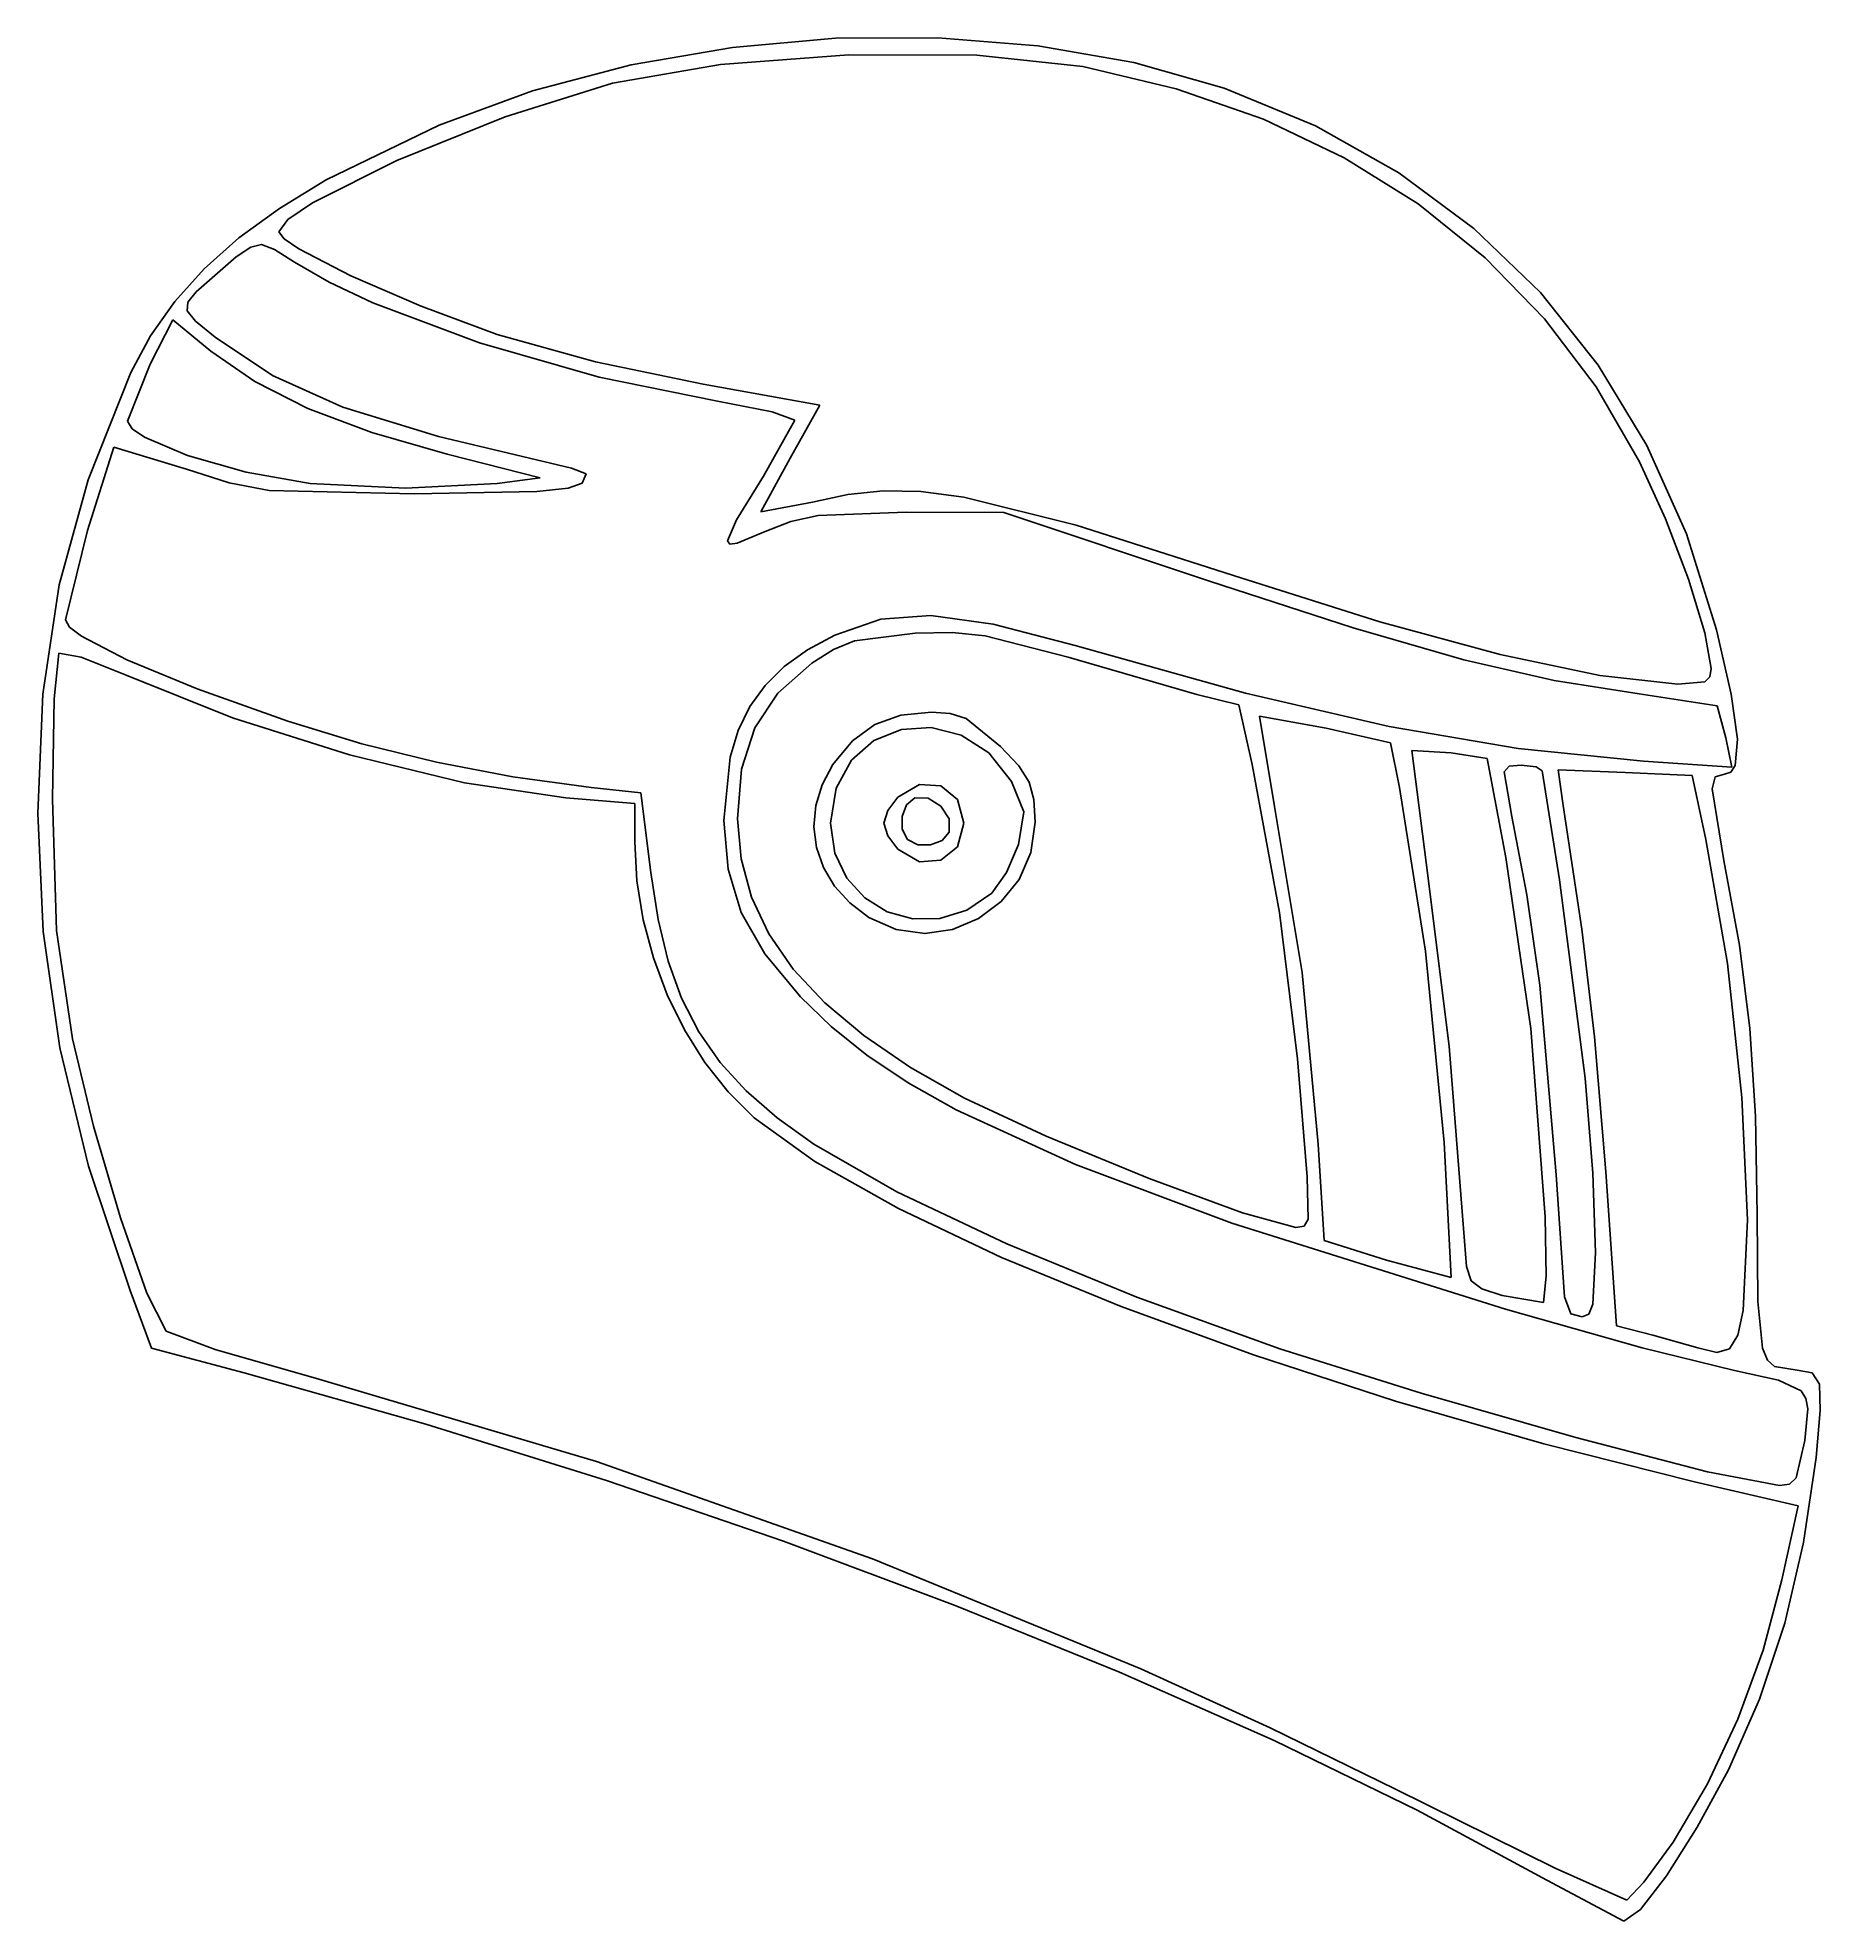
# Model space of a CAD drawing. Extents: x 6.3 to 77, y 4.3 to 78.9.
import ezdxf

# ---------------------------------------------------------------- set-up
doc = ezdxf.new("R2010")
doc.units = 0

msp = doc.modelspace()

# ---------------------------------------------------------------- linework, layer by layer
at = {"layer": 'Image'}
for p, q in [((29.838505, 77.86512), (33.865723, 78.562491)), ((33.865723, 78.562491), (37.944734, 78.924023)), ((37.944734, 78.924023), (42.004156, 78.946348)), ((42.004156, 78.946348), (45.97261, 78.6261)), ((45.97261, 78.6261), (49.778714, 77.959913)), ((25.934461, 76.835277), (29.838505, 77.86512)), ((33.38807, 77.882481), (29.10413, 77.139423)), ((38.477754, 78.261456), (33.38807, 77.882481)), ((43.543673, 78.246604), (38.477754, 78.261456)), ((47.756313, 77.808185), (43.543673, 78.246604)), ((51.457992, 76.923751), (47.756313, 77.808185)), ((49.778714, 77.959913), (53.351088, 76.944419)), ((29.10413, 77.139423), (24.850764, 75.803341)), ((53.351088, 76.944419), (56.974132, 75.448653)), ((22.224971, 75.476327), (25.934461, 76.835277)), ((54.916765, 75.71326), (51.457992, 76.923751)), ((17.746926, 73.307323), (22.224971, 75.476327)), ((24.850764, 75.803341), (20.546167, 74.072453)), ((58.119446, 74.186079), (54.916765, 75.71326)), ((56.974132, 75.448653), (60.278839, 73.592084)), ((20.546167, 74.072453), (17.213264, 72.40228)), ((61.052846, 72.351578), (58.119446, 74.186079)), ((15.89679, 72.178412), (17.746926, 73.307323)), ((60.278839, 73.592084), (63.255539, 71.385342)), ((14.288329, 71.005779), (15.89679, 72.178412)), ((16.230862, 71.732311), (15.874979, 71.248341)), ((17.213264, 72.40228), (16.230862, 71.732311)), ((63.703778, 70.219124), (61.052846, 72.351578)), ((12.908356, 69.778833), (14.288329, 71.005779)), ((15.874979, 71.248341), (16.085145, 70.97369)), ((16.085145, 70.97369), (16.672788, 70.571615)), ((63.255539, 71.385342), (65.894565, 68.839056)), ((14.185445, 70.255079), (12.595567, 68.872296)), ((14.759327, 70.635038), (14.185445, 70.255079)), ((15.191077, 70.739582), (14.759327, 70.635038)), ((15.696722, 70.548849), (15.191077, 70.739582)), ((16.492288, 70.042975), (15.696722, 70.548849)), ((16.672788, 70.571615), (18.723407, 69.506183)), ((66.059052, 67.798086), (63.703778, 70.219124)), ((11.743684, 68.486986), (12.908356, 69.778833)), ((17.868019, 69.248634), (16.492288, 70.042975)), ((18.723407, 69.506183), (21.512621, 68.294029)), ((12.595567, 68.872296), (12.263235, 68.453523)), ((19.597933, 68.435614), (17.868019, 69.248634)), ((65.894565, 68.839056), (68.18625, 65.963859)), ((10.781126, 67.119651), (11.743684, 68.486986)), ((12.263235, 68.453523), (12.23478, 68.11744)), ((12.23478, 68.11744), (12.575285, 67.708701)), ((23.824138, 66.850894), (19.597933, 68.435614)), ((21.512621, 68.294029), (24.526217, 67.177137)), ((11.666964, 67.759893), (10.772364, 65.994487)), ((13.178258, 66.521501), (11.666964, 67.759893)), ((12.575285, 67.708701), (13.349834, 67.071961)), ((68.105482, 65.097833), (66.059052, 67.798086)), ((10.007494, 65.666237), (10.781126, 67.119651)), ((14.915871, 65.312625), (13.178258, 66.521501)), ((13.349834, 67.071961), (15.617562, 65.550761)), ((28.578554, 65.483531), (23.824138, 66.850894)), ((24.526217, 67.177137), (28.431455, 66.095113)), ((10.772364, 65.994487), (9.877765, 63.736114)), ((28.431455, 66.095113), (32.696588, 65.208266)), ((68.18625, 65.963859), (70.120924, 62.770379)), ((8.309185, 61.417721), (10.007494, 65.666237)), ((17.025657, 64.24095), (14.915871, 65.312625)), ((15.617562, 65.550761), (18.413941, 64.294158)), ((33.26883, 64.52824), (28.578554, 65.483531)), ((32.696588, 65.208266), (37.326467, 64.371547)), ((69.829878, 62.127734), (68.105482, 65.097833)), ((19.555592, 63.285516), (17.025657, 64.24095)), ((18.413941, 64.294158), (22.210673, 63.128879)), ((35.435064, 64.11602), (33.26883, 64.52824)), ((37.326467, 64.371547), (36.150391, 62.274633)), ((9.877765, 63.736114), (10.052605, 63.439058)), ((35.089924, 61.56574), (36.336064, 63.785725)), ((36.336064, 63.785725), (35.435064, 64.11602)), ((10.052605, 63.439058), (10.541788, 63.102482)), ((10.541788, 63.102482), (12.251154, 62.383167)), ((22.553653, 62.425362), (19.555592, 63.285516)), ((22.210673, 63.128879), (27.479463, 61.881649)), ((70.120924, 62.770379), (71.68892, 59.269246)), ((9.324529, 62.711649), (8.29178, 59.403964)), ((12.213126, 61.837288), (9.324529, 62.711649)), ((12.251154, 62.383167), (14.58181, 61.722969)), ((26.233719, 61.496879), (22.553653, 62.425362)), ((36.150391, 62.274633), (34.984074, 60.148362)), ((70.851168, 59.871216), (69.829878, 62.127734)), ((7.160148, 57.24693), (8.309185, 61.417721)), ((13.903073, 61.289732), (12.213126, 61.837288)), ((15.491148, 60.995582), (13.903073, 61.289732)), ((14.58181, 61.722969), (17.1097, 61.266683)), ((17.1097, 61.266683), (20.89873, 61.087382)), ((20.89873, 61.087382), (24.532885, 61.263754)), ((24.532885, 61.263754), (26.233719, 61.496879)), ((24.532885, 61.263754), (24.532885, 61.263754)), ((27.902966, 61.275683), (27.351717, 61.08538)), ((27.479463, 61.881649), (28.059234, 61.647535)), ((28.059234, 61.647535), (27.902966, 61.275683)), ((34.013882, 59.829374), (35.089924, 61.56574)), ((21.237365, 60.85424), (15.491148, 60.995582)), ((26.098663, 60.954337), (21.237365, 60.85424)), ((27.351717, 61.08538), (26.098663, 60.954337)), ((34.984074, 60.148362), (37.03078, 60.530386)), ((37.03078, 60.530386), (38.431364, 60.830875)), ((38.431364, 60.830875), (39.830521, 60.975114)), ((39.830521, 60.975114), (41.332312, 60.94473)), ((41.332312, 60.94473), (43.040802, 60.721352)), ((43.040802, 60.721352), (47.494132, 59.622126)), ((33.662465, 58.997448), (34.013882, 59.829374)), ((36.176797, 59.764316), (35.153246, 59.35872)), ((37.259858, 60.002631), (36.176797, 59.764316)), ((40.745782, 60.136048), (37.259858, 60.002631)), ((44.626331, 60.12341), (40.745782, 60.136048)), ((52.74021, 57.4087), (44.626331, 60.12341)), ((71.76406, 57.469523), (70.851168, 59.871216)), ((8.29178, 59.403964), (7.408324, 55.861139)), ((35.153246, 59.35872), (34.040607, 58.897913)), ((47.494132, 59.622126), (54.023017, 57.530457)), ((71.68892, 59.269246), (72.88057, 55.471091)), ((33.760033, 58.866885), (33.662465, 58.997448)), ((34.040607, 58.897913), (33.760033, 58.866885)), ((54.023017, 57.530457), (59.533404, 55.781688)), ((6.510643, 52.918823), (7.160148, 57.24693)), ((58.472155, 55.54798), (52.74021, 57.4087)), ((72.420423, 55.349483), (71.76406, 57.469523)), ((39.74528, 55.88725), (41.729537, 56.039536)), ((41.729537, 56.039536), (44.193582, 55.696284)), ((7.408324, 55.861139), (7.571462, 55.578191)), ((7.571462, 55.578191), (8.0464, 55.212901)), ((37.923562, 55.253045), (39.74528, 55.88725)), ((41.110311, 55.330293), (38.702254, 55.030227)), ((42.569615, 55.354395), (41.110311, 55.330293)), ((43.881599, 55.23369), (42.569615, 55.354395)), ((44.193582, 55.696284), (47.454662, 54.843873)), ((62.853842, 54.280364), (58.472155, 55.54798)), ((59.533404, 55.781688), (64.299163, 54.486584)), ((72.672129, 53.937922), (72.420423, 55.349483)), ((72.88057, 55.471091), (73.45977, 52.920252)), ((7.147685, 54.537592), (6.97054, 52.733879)), ((8.035917, 54.387817), (7.147685, 54.537592)), ((8.0464, 55.212901), (9.844812, 54.27484)), ((35.915322, 54.00623), (36.836499, 54.666717)), ((36.836499, 54.666717), (37.923562, 55.253045)), ((37.869261, 54.690974), (37.007073, 54.145739)), ((38.702254, 55.030227), (37.869261, 54.690974)), ((47.17349, 54.384779), (43.881599, 55.23369)), ((47.454662, 54.843873), (54.207128, 52.958536)), ((9.818084, 53.674355), (8.035917, 54.387817)), ((9.844812, 54.27484), (12.629838, 53.126053)), ((35.153775, 53.26114), (35.915322, 54.00623)), ((37.007073, 54.145739), (35.661371, 52.960324)), ((52.279347, 52.89877), (47.17349, 54.384779)), ((66.448066, 53.458408), (62.853842, 54.280364)), ((64.299163, 54.486584), (68.258399, 53.660195)), ((72.617315, 53.605249), (72.672129, 53.937922)), ((72.672129, 53.937922), (72.672129, 53.937922)), ((14.037079, 51.971688), (9.818084, 53.674355)), ((12.629838, 53.126053), (16.227757, 51.845637)), ((34.545605, 52.420999), (35.153775, 53.26114)), ((69.817625, 52.934666), (66.448066, 53.458408)), ((68.258399, 53.660195), (71.349214, 53.317571)), ((71.349214, 53.317571), (72.415716, 53.408391)), ((72.415716, 53.408391), (72.617315, 53.605249)), ((6.310932, 48.19836), (6.510643, 52.918823)), ((6.97054, 52.733879), (6.898007, 48.750662)), ((34.084557, 51.475361), (34.545605, 52.420999)), ((35.661371, 52.960324), (34.741382, 51.578572)), ((53.935149, 52.49023), (52.279347, 52.89877)), ((54.471909, 50.130277), (53.935149, 52.49023)), ((54.207128, 52.958536), (59.90376, 51.62932)), ((72.90075, 52.452942), (69.817625, 52.934666)), ((73.249073, 51.178555), (72.90075, 52.452942)), ((73.45977, 52.920252), (73.705189, 51.134752)), ((18.669916, 50.503887), (14.037079, 51.971688)), ((16.227757, 51.845637), (19.161535, 50.950387)), ((34.741382, 51.578572), (34.217461, 49.938435)), ((38.623677, 51.068784), (39.503965, 51.713586)), ((39.503965, 51.713586), (40.533114, 52.084448)), ((40.533114, 52.084448), (41.75742, 52.205994)), ((41.743184, 51.594116), (40.558616, 51.513755)), ((42.929938, 51.291646), (41.743184, 51.594116)), ((41.75742, 52.205994), (42.498488, 52.152437)), ((42.498488, 52.152437), (43.12284, 51.94628)), ((43.12284, 51.94628), (44.491446, 50.84159)), ((57.406894, 51.562734), (54.753176, 52.042606)), ((54.753176, 52.042606), (55.352375, 48.462134)), ((59.956916, 50.985263), (57.406894, 51.562734)), ((59.90376, 51.62932), (65.009568, 50.761657)), ((19.161535, 50.950387), (22.129873, 50.2171)), ((33.764376, 50.41378), (34.084557, 51.475361)), ((37.845958, 50.125416), (38.623677, 51.068784)), ((39.471482, 51.072439), (38.577031, 50.292038)), ((40.558616, 51.513755), (39.471482, 51.072439)), ((44.02363, 50.584475), (42.929938, 51.291646)), ((44.491446, 50.84159), (45.210322, 50.068174)), ((60.313761, 49.216984), (59.956916, 50.985263)), ((73.480589, 50.020972), (73.249073, 51.178555)), ((73.705189, 51.134752), (73.618481, 50.085087)), ((23.235328, 49.405234), (18.669916, 50.503887)), ((22.129873, 50.2171), (25.154178, 49.641099)), ((33.521595, 47.901004), (33.764376, 50.41378)), ((37.412893, 49.323874), (37.845958, 50.125416)), ((38.577031, 50.292038), (37.970512, 49.194427)), ((44.929011, 49.450727), (44.02363, 50.584475)), ((45.210322, 50.068174), (45.625027, 49.426388)), ((55.551997, 44.260158), (54.471909, 50.130277)), ((62.363846, 50.59521), (60.79907, 50.686274)), ((60.79907, 50.686274), (61.363886, 46.245971)), ((63.791406, 50.366933), (62.363846, 50.59521)), ((64.526767, 46.438375), (63.791406, 50.366933)), ((64.659397, 50.062762), (64.462073, 49.840774)), ((65.134643, 50.094532), (64.659397, 50.062762)), ((65.009568, 50.761657), (69.989556, 50.260981)), ((65.724162, 50.028323), (65.134643, 50.094532)), ((69.989556, 50.260981), (73.480589, 50.020972)), ((73.618481, 50.085087), (73.451094, 49.826973)), ((27.252049, 48.81001), (23.235328, 49.405234)), ((25.154178, 49.641099), (28.255861, 49.217706)), ((34.217461, 49.938435), (34.05996, 47.977868)), ((37.163509, 48.494953), (37.412893, 49.323874)), ((40.418202, 48.834614), (41.277198, 49.331621)), ((41.277198, 49.331621), (42.128093, 49.274722)), ((45.411225, 48.250021), (44.929011, 49.450727)), ((45.625027, 49.426388), (45.815343, 48.741256)), ((64.462073, 49.840774), (64.761314, 48.066061)), ((65.96936, 49.869139), (65.724162, 50.028323)), ((66.657245, 45.547617), (65.96936, 49.869139)), ((69.254648, 49.803107), (66.601605, 49.918142)), ((66.601605, 49.918142), (66.802908, 48.507034)), ((71.907693, 49.688071), (69.254648, 49.803107)), ((72.457417, 47.157277), (71.907693, 49.688071)), ((72.831991, 49.632693), (72.705592, 49.166213)), ((73.201295, 49.741755), (72.831991, 49.632693)), ((73.451094, 49.826973), (73.201295, 49.741755)), ((6.898007, 48.750662), (7.063818, 43.541683)), ((29.986072, 48.581979), (27.252049, 48.81001)), ((28.255861, 49.217706), (30.229812, 48.999055)), ((29.986072, 47.062566), (29.986072, 48.581979)), ((30.229812, 48.999055), (30.617614, 45.849382)), ((37.970512, 49.194427), (37.747173, 47.801478)), ((40.026682, 48.302455), (40.418202, 48.834614)), ((41.088348, 48.807079), (40.760668, 48.522482)), ((41.621927, 48.796509), (41.088348, 48.807079)), ((42.121315, 48.471458), (41.621927, 48.796509)), ((42.128093, 49.274722), (42.7792, 48.739484)), ((42.7792, 48.739484), (43.038833, 47.801478)), ((45.815343, 48.741256), (45.861052, 47.837803)), ((61.335399, 42.724596), (60.313761, 49.216984)), ((72.705592, 49.166213), (73.175101, 46.32524)), ((6.530462, 43.503411), (6.310932, 48.19836)), ((33.686875, 45.976431), (33.521595, 47.901004)), ((34.05996, 47.977868), (34.204175, 46.381266)), ((37.093148, 47.658581), (37.163509, 48.494953)), ((39.863837, 47.801478), (40.026682, 48.302455)), ((40.760668, 48.522482), (40.588852, 48.063171)), ((40.588852, 48.063171), (40.595842, 47.562724)), ((42.446366, 47.972071), (42.121315, 48.471458)), ((42.456936, 47.438494), (42.446366, 47.972071)), ((45.206461, 46.950526), (45.411225, 48.250021)), ((45.861052, 47.837803), (45.693136, 46.632006)), ((55.352375, 48.462134), (56.448196, 41.881401)), ((64.761314, 48.066061), (65.361388, 44.96253)), ((66.802908, 48.507034), (67.537113, 43.593457)), ((30.071586, 45.511794), (29.986072, 47.062566)), ((37.19715, 46.834683), (37.093148, 47.658581)), ((37.747173, 47.801478), (37.91855, 46.616794)), ((40.026682, 47.300504), (39.863837, 47.801478)), ((40.418202, 46.768345), (40.026682, 47.300504)), ((40.595842, 47.562724), (40.804578, 47.154721)), ((40.804578, 47.154721), (41.21258, 46.945985)), ((41.713026, 46.938997), (42.172337, 47.110813)), ((42.172337, 47.110813), (42.456936, 47.438494)), ((42.456936, 47.438494), (42.456936, 47.438494)), ((43.038833, 47.801478), (42.7792, 46.863473)), ((73.309965, 42.229725), (72.457417, 47.157277)), ((34.204175, 46.381266), (34.616648, 44.859737)), ((37.470856, 46.043188), (37.19715, 46.834683)), ((37.91855, 46.616794), (38.391911, 45.618436)), ((41.277198, 46.271337), (40.418202, 46.768345)), ((40.418202, 46.768345), (40.418202, 46.768345)), ((41.21258, 46.945985), (41.713026, 46.938997)), ((42.128093, 46.328237), (41.277198, 46.271337)), ((42.7792, 46.863473), (42.128093, 46.328237)), ((44.731749, 45.837715), (45.206461, 46.950526)), ((45.693136, 46.632006), (45.226433, 45.572286)), ((65.51726, 39.652282), (64.526767, 46.438375)), ((73.175101, 46.32524), (73.791646, 42.961134)), ((30.617614, 45.849382), (30.910352, 43.985673)), ((34.207616, 44.261666), (33.686875, 45.976431)), ((37.909607, 45.304021), (37.470856, 46.043188)), ((38.391911, 45.618436), (39.106095, 44.832919)), ((44.148822, 45.026008), (44.731749, 45.837715)), ((45.226433, 45.572286), (44.516514, 44.690443)), ((61.363886, 46.245971), (62.284103, 38.959207)), ((30.321574, 43.968013), (30.071586, 45.511794)), ((34.616648, 44.859737), (35.303406, 43.405859)), ((38.508742, 44.637111), (37.909607, 45.304021)), ((39.106095, 44.832919), (39.999945, 44.286759)), ((43.147898, 44.349581), (44.148822, 45.026008)), ((44.148822, 45.026008), (44.148822, 45.026008)), ((65.361388, 44.96253), (65.877246, 41.380332)), ((67.674816, 37.694055), (66.657245, 45.547617)), ((35.142923, 42.62048), (34.207616, 44.261666)), ((39.263604, 44.062383), (38.508742, 44.637111)), ((39.999945, 44.286759), (41.012301, 44.006473)), ((42.082005, 44.018575), (43.147898, 44.349581)), ((44.516514, 44.690443), (43.618947, 44.018276)), ((56.259929, 38.45288), (55.551997, 44.260158)), ((7.193643, 38.892262), (6.530462, 43.503411)), ((7.063818, 43.541683), (7.692466, 39.254476)), ((30.72621, 42.45391), (30.321574, 43.968013)), ((30.910352, 43.985673), (31.313691, 42.330972)), ((35.303406, 43.405859), (36.270476, 42.012208)), ((40.356062, 43.577841), (39.263604, 44.062383)), ((39.263604, 44.062383), (39.263604, 44.062383)), ((41.483151, 43.430175), (40.356062, 43.577841)), ((41.012301, 44.006473), (42.082005, 44.018575)), ((42.589303, 43.587587), (41.483151, 43.430175)), ((43.618947, 44.018276), (42.589303, 43.587587)), ((67.537113, 43.593457), (68.037725, 39.323891)), ((36.551901, 40.916645), (35.142923, 42.62048)), ((62.076924, 35.134189), (61.335399, 42.724596)), ((73.791646, 42.961134), (74.201327, 39.662352)), ((31.275665, 40.992172), (30.72621, 42.45391)), ((31.313691, 42.330972), (31.846108, 40.854505)), ((36.270476, 42.012208), (37.523886, 40.671362)), ((56.448196, 41.881401), (57.088674, 35.073162)), ((73.883817, 36.926988), (73.309965, 42.229725)), ((65.877246, 41.380332), (66.522686, 33.857867)), ((31.960114, 39.605484), (31.275665, 40.992172)), ((31.846108, 40.854505), (32.526084, 39.525497)), ((37.775266, 39.731443), (36.551901, 40.916645)), ((37.523886, 40.671362), (39.069662, 39.375899)), ((32.769727, 38.316532), (31.960114, 39.605484)), ((39.188309, 38.601849), (37.775266, 39.731443)), ((66.086132, 32.184752), (65.51726, 39.652282)), ((74.201327, 39.662352), (74.426982, 36.18533)), ((8.332125, 34.2015), (7.193643, 38.892262)), ((7.692466, 39.254476), (8.521632, 35.791128)), ((32.526084, 39.525497), (33.372097, 38.313174)), ((39.069662, 39.375899), (40.913833, 38.118394)), ((62.284103, 38.959207), (62.886908, 31.230512)), ((68.037725, 39.323891), (68.492998, 33.977122)), ((33.694679, 37.148004), (32.769727, 38.316532)), ((33.372097, 38.313174), (34.402626, 37.186761)), ((40.826977, 37.508997), (39.188309, 38.601849)), ((40.913833, 38.118394), (43.062426, 36.891427)), ((56.647689, 33.778582), (56.259929, 38.45288)), ((42.727215, 36.43402), (40.826977, 37.508997)), ((67.975232, 33.918322), (67.674816, 37.694055)), ((34.72514, 36.122586), (33.694679, 37.148004)), ((34.402626, 37.186761), (35.636152, 36.115482)), ((43.062426, 36.891427), (46.293125, 35.384635)), ((74.114165, 32.067951), (73.883817, 36.926988)), ((37.125782, 34.380241), (34.72514, 36.122586)), ((35.636152, 36.115482), (37.091153, 35.068564)), ((47.456185, 34.262217), (42.727215, 36.43402)), ((74.426982, 36.18533), (74.491447, 32.286503)), ((8.521632, 35.791128), (9.592004, 32.155536)), ((46.293125, 35.384635), (50.377152, 33.70903)), ((62.356689, 29.788829), (62.076924, 35.134189)), ((62.076924, 35.134189), (62.076924, 35.134189)), ((37.091153, 35.068564), (40.374144, 33.178352)), ((40.439482, 32.516692), (37.125782, 34.380241)), ((57.088674, 35.073162), (57.326315, 31.247771)), ((9.97756, 29.267717), (8.332125, 34.2015)), ((53.66279, 31.935502), (47.456185, 34.262217)), ((50.377152, 33.70903), (54.087535, 32.34336)), ((56.693678, 32.095754), (56.647689, 33.778582)), ((56.647689, 33.778582), (56.647689, 33.778582)), ((66.522686, 33.857867), (66.846565, 29.013942)), ((68.084818, 30.779973), (67.975232, 33.918322)), ((68.492998, 33.977122), (68.915984, 27.863257)), ((40.374144, 33.178352), (44.734159, 31.114515)), ((9.592004, 32.155536), (10.640624, 29.169427)), ((44.532588, 30.583681), (40.439482, 32.516692)), ((54.087535, 32.34336), (56.197307, 31.766372)), ((66.125942, 29.839335), (66.086132, 32.184752)), ((66.086132, 32.184752), (66.086132, 32.184752)), ((74.491447, 32.286503), (74.519018, 28.832575)), ((64.506494, 28.53166), (53.66279, 31.935502)), ((56.197307, 31.766372), (56.526962, 31.822976)), ((56.526962, 31.822976), (56.693678, 32.095754)), ((73.936203, 28.471502), (74.114165, 32.067951)), ((44.734159, 31.114515), (49.89049, 29.000298)), ((57.326315, 31.247771), (59.795755, 30.475101)), ((62.886908, 31.230512), (62.960457, 30.222668)), ((67.979003, 28.727872), (68.084818, 30.779973)), ((68.084818, 30.779973), (68.084818, 30.779973)), ((49.271442, 28.632953), (44.532588, 30.583681)), ((59.795755, 30.475101), (62.356689, 29.788829)), ((62.960457, 30.222668), (63.145902, 29.654368)), ((10.829607, 26.987617), (9.97756, 29.267717)), ((10.640624, 29.169427), (11.404534, 27.654525)), ((63.145902, 29.654368), (63.575589, 29.334531)), ((63.575589, 29.334531), (64.381862, 29.072073)), ((66.013623, 28.791592), (66.125942, 29.839335)), ((54.522392, 26.716249), (49.271442, 28.632953)), ((49.89049, 29.000298), (55.562427, 26.958942)), ((64.381862, 29.072073), (66.013623, 28.791592)), ((69.926616, 27.002236), (64.506494, 28.53166)), ((66.846565, 29.013942), (67.107234, 28.34308)), ((67.8139, 28.331988), (67.979003, 28.727872)), ((73.721485, 27.494788), (73.936203, 28.471502)), ((73.936203, 28.471502), (73.936203, 28.471502)), ((74.519018, 28.832575), (74.706529, 26.989042)), ((11.404534, 27.654525), (13.354626, 26.93392)), ((67.107234, 28.34308), (67.545786, 28.222339)), ((67.545786, 28.222339), (67.8139, 28.331988)), ((68.915984, 27.863257), (70.353085, 27.494627)), ((14.49882, 26.006181), (10.829607, 26.987617)), ((13.354626, 26.93392), (17.462477, 25.751062)), ((55.562427, 26.958942), (61.16686, 25.195977)), ((73.59129, 26.101383), (69.926616, 27.002236)), ((70.353085, 27.494627), (72.142963, 26.996465)), ((72.142963, 26.996465), (72.893313, 26.813572)), ((72.893313, 26.813572), (73.396671, 26.960912)), ((73.396671, 26.960912), (73.721485, 27.494788)), ((74.706529, 26.989042), (74.90096, 26.513199)), ((60.151782, 24.885312), (54.522392, 26.716249)), ((74.90096, 26.513199), (75.184213, 26.250383)), ((75.184213, 26.250383), (76.0823, 26.111075)), ((21.708155, 23.967831), (14.49882, 26.006181)), ((17.462477, 25.751062), (28.473192, 22.48745)), ((75.343769, 25.717851), (73.59129, 26.101383)), ((76.229956, 25.28974), (75.343769, 25.717851)), ((76.0823, 26.111075), (76.672969, 26.006947)), ((76.672969, 26.006947), (76.960714, 25.549598)), ((76.960714, 25.549598), (76.995735, 24.505511)), ((66.025958, 23.191886), (60.151782, 24.885312)), ((61.16686, 25.195977), (67.307047, 23.437875)), ((76.424657, 24.982945), (76.229956, 25.28974)), ((76.494546, 24.573778), (76.424657, 24.982945)), ((28.864593, 21.730217), (21.708155, 23.967831)), ((76.382236, 23.326696), (76.494546, 24.573778)), ((76.995735, 24.505511), (76.82823, 22.641167)), ((72.011264, 21.687713), (66.025958, 23.191886)), ((67.307047, 23.437875), (72.52758, 22.083385)), ((76.041737, 21.846165), (76.382236, 23.326696)), ((76.382236, 23.326696), (76.382236, 23.326696)), ((28.473192, 22.48745), (39.413512, 18.632162)), ((76.82823, 22.641167), (76.331625, 19.274696)), ((35.886944, 19.324963), (28.864593, 21.730217)), ((76.112896, 20.735346), (72.011264, 21.687713)), ((72.52758, 22.083385), (75.373048, 21.531259)), ((75.775071, 21.590429), (76.041737, 21.846165)), ((75.373048, 21.531259), (75.775071, 21.590429)), ((75.471912, 17.802155), (76.112896, 20.735346)), ((42.694018, 16.783688), (35.886944, 19.324963)), ((76.331625, 19.274696), (75.583552, 16.077905)), ((39.413512, 18.632162), (50.049829, 14.274123)), ((74.724138, 15.012086), (75.471912, 17.802155)), ((49.204624, 14.138015), (42.694018, 16.783688)), ((75.583552, 16.077905), (74.589281, 13.069569)), ((73.726051, 12.276483), (74.724138, 15.012086)), ((50.049829, 14.274123), (55.180984, 11.934361)), ((55.337575, 11.419565), (49.204624, 14.138015)), ((74.589281, 13.069569), (73.354086, 10.268467)), ((72.52178, 9.701745), (73.726051, 12.276483)), ((55.180984, 11.934361), (60.148534, 9.502258)), ((61.011679, 8.65996), (55.337575, 11.419565)), ((73.354086, 10.268467), (72.114063, 7.990246)), ((60.148534, 9.502258), (66.479857, 6.362557)), ((71.155452, 7.394275), (72.52178, 9.701745)), ((66.145747, 5.890822), (61.011679, 8.65996)), ((72.114063, 7.990246), (70.892544, 6.059178)), ((70.00129, 5.803345), (71.155452, 7.394275)), ((71.155452, 7.394275), (71.155452, 7.394275)), ((66.479857, 6.362557), (69.31724, 5.099147)), ((70.892544, 6.059178), (69.864989, 4.729635)), ((69.206856, 4.255987), (66.145737, 5.890822)), ((66.145737, 5.890822), (66.145747, 5.890822)), ((69.31724, 5.099147), (70.00129, 5.803345)), ((69.864989, 4.729635), (69.206856, 4.255987))]:
    msp.add_line(p, q, dxfattribs=at)

doc.saveas('drawing.dxf')
